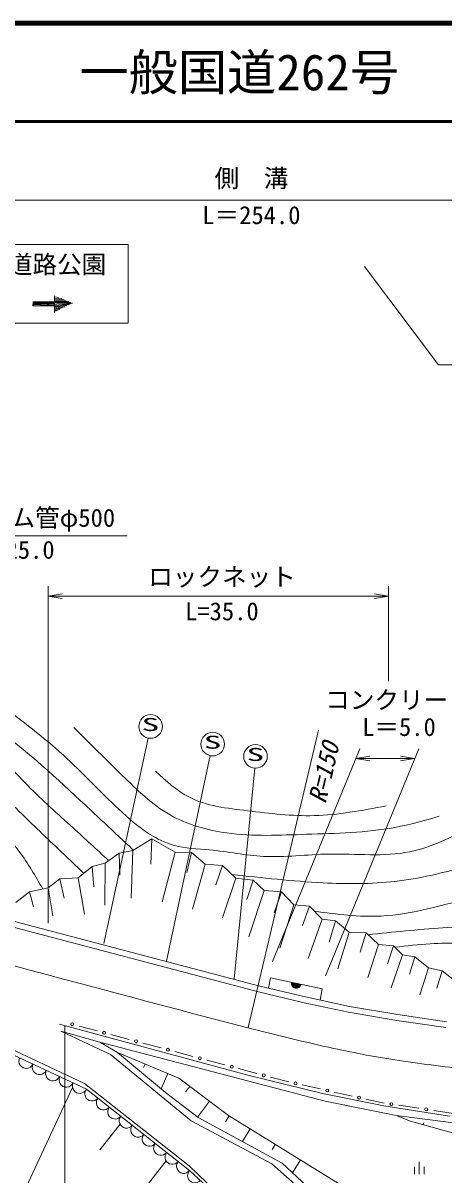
# Model space of a CAD drawing. Units: millimetres, scale not verified. Extents: x 40000 to 680000, y 20000 to 380000.
# Drawn here: x 210988 to 253787, y 262970 to 380000 of the extents above; entities that cross this region are included whole.
import ezdxf
from ezdxf.enums import TextEntityAlignment as Align

# ---------------------------------------------------------------- set-up
doc = ezdxf.new("R2010")
doc.units = ezdxf.units.MM
doc.header["$LTSCALE"] = 1000
for name, color, linetype, lineweight in [('M-BGD', 2, 'Continuous', 13), ('M-TTL', 7, 'Continuous', 13), ('M-TTL-FRAM', 7, 'Continuous', 13), ('M-TTL-LINE', 7, 'Continuous', 13), ('M-TTL-TXT', 7, 'Continuous', 13)]:
    doc.layers.add(name, color=color, linetype=linetype, lineweight=lineweight)
doc.styles.add('ＭＳ ゴシック', font='')
doc.styles.get('ＭＳ ゴシック').set_extended_font_data('MS Gothic')

# ---------------------------------------------------------------- blocks, each defined once
blk = doc.blocks.new('open_arrow')
at = {"color": 0, "linetype": 'Continuous', "lineweight": -2}
blk.add_lwpolyline([(7.5, 1.25), (0, 0), (7.5, -1.25)], dxfattribs=at)

msp = doc.modelspace()

# ---------------------------------------------------------------- linework, layer by layer
at = {"layer": 'M-BGD'}
msp.add_open_spline([(165152, 294986), (169838, 294013), (174524, 293041), (179192, 291993), (197547, 287873), (215624, 282580), (233858, 277928), (236755, 277188), (239657, 276465), (242580, 275830), (244780, 275352), (246991, 274924), (249216, 274588), (251704, 274211), (254208, 273949), (256700, 273599), (257967, 273422), (259231, 273221), (260495, 273021)], degree=3, knots=[0, 0, 0, 0, 1, 1, 1, 2, 2, 2, 3, 3, 3, 4, 4, 4, 5, 5, 5, 6, 6, 6, 6], dxfattribs=at)
at = {"layer": 'M-TTL', "color": 2, "lineweight": 140}
msp.add_line((680000, 380000), (40000, 380000), dxfattribs=at)
at = {"layer": 'M-TTL'}
for p, q in [((222152, 295933), (224088, 297107)), ((224088, 297107), (223978, 294537)), ((224088, 297107), (226468, 295774)), ((219327, 294663), (220755, 295679)), ((220755, 295679), (222152, 295933)), ((220755, 295679), (220819, 293426)), ((222152, 295933), (221993, 291077)), ((226468, 295774), (225135, 290728)), ((226468, 295774), (228118, 295743)), ((228118, 295743), (227642, 293711)), ((228118, 295743), (229515, 294537)), ((216598, 293172), (218026, 294314)), ((218026, 294314), (219327, 294663)), ((218026, 294314), (218185, 292251)), ((219327, 294663), (219295, 290379)), ((229515, 294537), (228214, 289966)), ((229515, 294537), (231261, 294410)), ((231261, 294410), (230594, 292442)), ((231261, 294410), (232625, 293108)), ((213551, 292156), (214725, 293045)), ((214725, 293045), (216598, 293172)), ((214725, 293045), (215169, 291077)), ((216598, 293172), (217232, 289458)), ((232625, 293108), (231261, 289078)), ((232625, 293108), (234403, 292918)), ((234403, 292918), (233736, 290950)), ((234403, 292918), (235513, 291871)), ((210250, 290664), (211647, 291744)), ((211647, 291744), (213551, 292156)), ((211647, 291744), (212059, 290220)), ((213551, 292156), (214027, 289300)), ((235513, 291871), (233958, 287173)), ((235513, 291871), (237259, 291744)), ((237259, 291744), (236529, 289617)), ((237259, 291744), (238528, 290411)), ((238528, 290411), (237100, 285999)), ((238528, 290411), (240115, 290284)), ((240115, 290284), (239417, 288316)), ((240115, 290284), (241417, 288951)), ((207703, 289373), (235063, 282152)), ((207543, 288794), (234917, 281570)), ((241417, 288951), (239988, 284952)), ((241417, 288951), (242750, 288792)), ((242750, 288792), (242115, 286634)), ((242750, 288792), (244146, 287649)), ((244146, 287649), (243004, 283904)), ((244146, 287649), (245860, 287554)), ((245860, 287554), (245257, 285618)), ((245860, 287554), (247129, 286380)), ((247129, 286380), (246050, 283047)), ((247129, 286380), (248653, 286253)), ((248653, 286253), (248050, 284412)), ((248653, 286253), (249573, 285333)), ((249573, 285333), (248431, 281968)), ((249573, 285333), (250811, 285142)), ((250811, 285142), (250271, 283365)), ((250811, 285142), (252207, 284000)), ((252207, 284000), (251319, 281270)), ((252207, 284000), (253604, 283714)), ((253604, 283714), (253064, 281937)), ((253604, 283714), (254842, 282730)), ((235063, 282152), (239697, 281052)), ((236142, 282988), (235934, 281945)), ((241388, 281897), (236142, 282988)), ((234917, 281570), (239564, 280466)), ((239697, 281052), (244176, 280086)), ((241207, 280726), (241388, 281897)), ((239564, 280466), (244063, 279497)), ((244176, 280086), (249081, 279256)), ((244063, 279497), (248988, 278663)), ((248988, 278663), (253970, 277946)), ((249081, 279256), (254043, 278542)), ((233846, 273100), (214702, 278297)), ((219877, 275201), (214835, 277583)), ((214835, 277583), (218783, 276445)), ((218540, 277604), (216687, 278098)), ((206728, 277222), (217235, 272254)), ((218783, 276445), (220607, 275415)), ((218783, 276445), (241704, 270462)), ((221783, 276740), (219930, 277234)), ((225027, 275876), (223173, 276370)), ((207923, 276135), (217432, 271693)), ((228074, 268485), (219877, 275201)), ((220607, 275415), (225477, 271360)), ((220607, 275415), (226829, 272798)), ((228270, 275012), (226416, 275506)), ((223395, 274243), (223239, 273874)), ((231513, 274149), (229660, 274642)), ((225045, 271720), (225699, 273273)), ((226829, 272798), (231893, 269000)), ((234756, 273285), (232903, 273778)), ((241422, 271256), (233846, 273100)), ((237999, 272421), (236146, 272914)), ((211092, 261285), (216023, 271840)), ((217235, 272254), (227874, 263886)), ((217432, 271693), (227923, 263411)), ((227940, 271965), (227520, 271405)), ((241230, 271705), (239384, 272114)), ((225477, 271360), (228803, 268807)), ((228727, 268848), (229940, 270465)), ((247658, 269982), (241422, 271256)), ((241704, 270462), (248919, 269013)), ((244460, 270989), (242614, 271398)), ((247691, 270273), (245845, 270682)), ((254363, 268943), (247658, 269982)), ((251227, 269749), (249206, 270048)), ((254763, 269225), (252742, 269525)), ((220852, 268132), (218797, 265520)), ((236292, 264108), (228074, 268485)), ((228803, 268807), (237321, 264172)), ((231950, 268965), (231586, 268374)), ((231893, 269000), (249402, 258205)), ((248919, 269013), (258628, 267780)), ((248919, 269013), (250394, 268450)), ((250394, 268450), (258601, 266144)), ((251678, 268089), (251731, 268274)), ((234078, 267653), (233286, 266368)), ((236633, 266077), (236304, 265542)), ((239187, 264503), (238381, 263195)), ((219065, 256157), (225546, 264396)), ((227874, 263886), (236776, 255428)), ((227923, 263411), (230111, 261382)), ((244810, 256577), (236292, 264108)), ((237321, 264172), (245368, 256748)), ((250780, 263789), (250780, 263039)), ((251280, 264289), (251280, 263039)), ((251780, 263039), (251780, 263789))]:
    msp.add_line(p, q, dxfattribs=at)
for centre in [(215992, 278283), (219235, 277419), (222478, 276555), (225721, 275691), (228965, 274827), (232208, 273963), (235451, 273100), (238691, 272267), (241922, 271551), (245152, 270836), (248449, 270161), (251985, 269637)]:
    msp.add_circle(centre, 150, dxfattribs=at)
for centre, radius, start, end in [((238765, 282442), 500, 168.25437, 348.25437), ((238765, 282442), 500, 168.25437, 348.25437), ((238765, 282442), 450, 168.25437, 348.25437), ((238765, 282442), 400, 168.25437, 348.25437), ((238765, 282442), 350, 168.25437, 348.25437), ((238765, 282442), 300, 168.25437, 348.25437), ((238765, 282442), 250, 168.25437, 348.25437), ((238765, 282442), 200, 168.25437, 348.25437), ((238765, 282442), 150, 168.25437, 348.25437), ((238765, 282442), 100, 168.25437, 348.25437), ((238765, 282442), 50, 168.25437, 348.25437), ((211319, 274549), 750, 154.96102, 334.96102), ((212677, 273914), 750, 154.96102, 334.96102), ((214036, 273279), 750, 154.96102, 334.96102), ((215394, 272645), 750, 154.96102, 334.96102), ((216753, 272010), 750, 154.96102, 334.96102), ((218015, 271233), 743, 141.71379, 321.71379), ((219181, 270313), 743, 141.71379, 321.71379), ((220346, 269392), 743, 141.71379, 321.71379), ((221512, 268472), 743, 141.71379, 321.71379), ((222678, 267552), 743, 141.71379, 321.71379), ((223843, 266632), 743, 141.71379, 321.71379), ((225009, 265712), 743, 141.71379, 321.71379), ((226175, 264792), 743, 141.71379, 321.71379), ((227341, 263871), 743, 141.71379, 321.71379), ((228470, 262904), 746, 137.15011, 317.15011)]:
    msp.add_arc(centre, radius, start, end, dxfattribs=at)
at = {"layer": 'M-TTL-FRAM'}
msp.add_open_spline([(208709, 310772), (210890, 309112), (213071, 307452), (215089, 305612), (217023, 303849), (218806, 301921), (220719, 300123), (221700, 299200), (222716, 298311), (223862, 297590), (224624, 297110), (225444, 296705), (226301, 296464), (227478, 296133), (228727, 296111), (229960, 295995), (231809, 295820), (233624, 295433), (235449, 295338), (237635, 295225), (239835, 295530), (242064, 295573), (244845, 295626), (247670, 295268), (250320, 295807), (252495, 296249), (254551, 297295), (256607, 298341)], degree=3, knots=[0, 0, 0, 0, 1, 1, 1, 2, 2, 2, 3, 3, 3, 4, 4, 4, 5, 5, 5, 6, 6, 6, 7, 7, 7, 8, 8, 8, 9, 9, 9, 9], dxfattribs=at)
at = {"layer": 'M-TTL-LINE', "lineweight": 50}
msp.add_line((40000, 370000), (680000, 370000), dxfattribs=at)
at = {"layer": 'M-TTL-LINE'}
for points, knots in [([(173190, 305806), (175670, 306627), (178150, 307448), (180602, 308324), (182449, 308983), (184280, 309674), (186142, 310342), (187620, 310873), (189117, 311389), (190652, 311588), (192611, 311841), (194630, 311578), (196622, 311416), (198289, 311281), (199936, 311217), (201604, 311029), (202914, 310882), (204237, 310657), (205426, 310127), (206232, 309769), (206976, 309270), (207703, 308753), (210969, 306430), (213894, 303735), (216808, 301022), (218098, 299822), (219385, 298618), (220673, 297415), (221188, 296934), (221703, 296453), (222217, 295973)], [0, 0, 0, 0, 1, 1, 1, 2, 2, 2, 3, 3, 3, 4, 4, 4, 5, 5, 5, 6, 6, 6, 7, 7, 7, 8, 8, 8, 9, 9, 9, 10, 10, 10, 10]), ([(174980, 303635), (176292, 304177), (177603, 304720), (178927, 305231), (180570, 305866), (182231, 306453), (183909, 306992), (184931, 307321), (185960, 307631), (187001, 307894), (188903, 308374), (190847, 308696), (192799, 308882), (195565, 309145), (198346, 309134), (201131, 308710), (202934, 308436), (204739, 307990), (206285, 307121), (208275, 306004), (209839, 304188), (211482, 302525), (212973, 301018), (214529, 299636), (216078, 298231), (217284, 297136), (218485, 296028), (219687, 294919)], [0, 0, 0, 0, 1, 1, 1, 2, 2, 2, 3, 3, 3, 4, 4, 4, 5, 5, 5, 6, 6, 6, 7, 7, 7, 8, 8, 8, 9, 9, 9, 9]), ([(216156, 308415), (217790, 306802), (219424, 305189), (221082, 303560), (222592, 302076), (224121, 300580), (225938, 299548), (227684, 298557), (229695, 297996), (231708, 297719), (234399, 297348), (237094, 297486), (239800, 297578), (242821, 297681), (245857, 297726), (248807, 298282), (250323, 298567), (251817, 298988), (253311, 299408)], [0, 0, 0, 0, 1, 1, 1, 2, 2, 2, 3, 3, 3, 4, 4, 4, 5, 5, 5, 6, 6, 6, 6]), ([(176703, 302087), (177856, 302544), (179008, 303001), (180172, 303427), (182200, 304170), (184264, 304817), (186357, 305360), (187914, 305764), (189487, 306110), (191081, 306305), (192178, 306439), (193285, 306502), (194388, 306520), (195934, 306545), (197474, 306482), (199027, 306305), (201070, 306072), (203137, 305642), (204911, 304673), (206201, 303968), (207337, 302978), (208433, 301967), (209887, 300626), (211273, 299248), (212685, 297887), (213864, 296750), (215062, 295626), (216250, 294494), (216554, 294204), (216858, 293913), (217161, 293623)], [0, 0, 0, 0, 1, 1, 1, 2, 2, 2, 3, 3, 3, 4, 4, 4, 5, 5, 5, 6, 6, 6, 7, 7, 7, 8, 8, 8, 9, 9, 9, 10, 10, 10, 10]), ([(179152, 300851), (180736, 301290), (182320, 301730), (183925, 302050), (185940, 302453), (187987, 302668), (190048, 302911), (192808, 303235), (195593, 303608), (198322, 303242), (201342, 302836), (204292, 301525), (206761, 299667), (208224, 298566), (209518, 297274), (210600, 295828), (211495, 294634), (212245, 293335), (212995, 292036)], [0, 0, 0, 0, 1, 1, 1, 2, 2, 2, 3, 3, 3, 4, 4, 4, 5, 5, 5, 6, 6, 6, 6]), ([(224460, 303982), (225531, 303002), (226601, 302023), (227838, 301378), (229618, 300449), (231742, 300215), (233819, 299971), (236108, 299702), (238339, 299422), (240574, 299478), (243011, 299540), (245452, 300001), (247893, 300463)], [0, 0, 0, 0, 1, 1, 1, 2, 2, 2, 3, 3, 3, 4, 4, 4, 4]), ([(240631, 289756), (242897, 289458), (245163, 289161), (247400, 289275), (250571, 289436), (253683, 290424), (256829, 291175), (259939, 291916), (263083, 292426), (266048, 293497), (268091, 294235), (270050, 295240), (272029, 296171), (273363, 296798), (274707, 297391), (276110, 297860), (277992, 298487), (279980, 298890), (281951, 298845), (283935, 298799), (285901, 298300), (287792, 297649), (289581, 297032), (291303, 296278), (292999, 295467), (294673, 294667), (296322, 293810), (297925, 292863), (299747, 291787), (301510, 290593), (303413, 289697), (304988, 288956), (306659, 288419), (308330, 287881)], [0, 0, 0, 0, 1, 1, 1, 2, 2, 2, 3, 3, 3, 4, 4, 4, 5, 5, 5, 6, 6, 6, 7, 7, 7, 8, 8, 8, 9, 9, 9, 10, 10, 10, 11, 11, 11, 11]), ([(232214, 293501), (235298, 293156), (238383, 292811), (241489, 292652), (243930, 292528), (246384, 292519), (248807, 292793), (251261, 293071), (253682, 293639), (256055, 294341), (259062, 295231), (261992, 296334), (264922, 297437)], [0, 0, 0, 0, 1, 1, 1, 2, 2, 2, 3, 3, 3, 4, 4, 4, 4]), ([(246062, 287368), (248594, 287641), (251126, 287914), (253663, 288078), (256283, 288248), (258909, 288302), (261544, 288290), (264344, 288276), (267154, 288189), (269918, 288501), (272668, 288811), (275373, 289517), (278081, 290189), (281008, 290916), (283938, 291604), (286947, 291808), (288900, 291940), (290887, 291869), (292788, 291456), (294979, 290980), (297058, 290051), (299121, 289134), (300642, 288458), (302155, 287788), (303624, 287023), (304192, 286727), (304753, 286418), (305313, 286108)], [0, 0, 0, 0, 1, 1, 1, 2, 2, 2, 3, 3, 3, 4, 4, 4, 5, 5, 5, 6, 6, 6, 7, 7, 7, 8, 8, 8, 9, 9, 9, 9]), ([(248803, 286103), (249999, 286245), (251196, 286387), (252396, 286460), (254503, 286587), (256621, 286500), (258729, 286178), (260521, 285905), (262305, 285463), (263866, 284560), (265021, 283892), (266053, 282973), (267244, 282449), (268548, 281875), (270042, 281775), (271535, 281674)], [0, 0, 0, 0, 1, 1, 1, 2, 2, 2, 3, 3, 3, 4, 4, 4, 5, 5, 5, 5])]:
    msp.add_open_spline(points, degree=3, knots=knots, dxfattribs=at)
at = {"layer": 'M-TTL-TXT'}
for p, q in [((110648, 362012), (356372, 362014)), ((194013, 357500), (221689, 357510)), ((221689, 357510), (221689, 349513)), ((253217, 345272), (245717, 355272)), ((214189, 352282), (214189, 350599)), ((212006, 351687), (212003, 351257)), ((214193, 351260), (212003, 351257)), ((214177, 351686), (212006, 351687)), ((214150, 351481), (212014, 351477)), ((212049, 351377), (216032, 351556)), ((214162, 351366), (212049, 351267)), ((214192, 351576), (212056, 351572)), ((214938, 351988), (214194, 352063)), ((215386, 351775), (214209, 351824)), ((215232, 351178), (214215, 351013)), ((215833, 351612), (214218, 351600)), ((215165, 351870), (214221, 351950)), ((215451, 351298), (214221, 351112)), ((215770, 351470), (214229, 351350)), ((214612, 352113), (214239, 352167)), ((215658, 351704), (214247, 351698)), ((215681, 351399), (214256, 351229)), ((214728, 350930), (214227, 350777)), ((214975, 351060), (214266, 350913)), ((214555, 350856), (214284, 350712)), ((194013, 349500), (221689, 349513)), ((255217, 345272), (253217, 345272)), ((202187, 327914), (221586, 327914)), ((213535, 288538), (213535, 322781)), ((248155, 313143), (248155, 322781)), ((213535, 321781), (248155, 321781)), ((233891, 277961), (241013, 308148)), ((219198, 286485), (223703, 307363)), ((225588, 284696), (230026, 305569)), ((236356, 284647), (245217, 306272)), ((241737, 283214), (251217, 306272)), ((232446, 282864), (234563, 304300)), ((244807, 305272), (250806, 305272)), ((215250, 278154), (215250, 238714))]:
    msp.add_line(p, q, dxfattribs=at)
for centre in [(223956, 308536), (230276, 306743), (234627, 305498)]:
    msp.add_circle(centre, 1200, dxfattribs=at)

# ---------------------------------------------------------------- block references
for p, xscale, yscale, rotation in [((216032, 351556), 242, 242, 182.6), ((248155, 321781), 193, 193, 180), ((250806, 305272), 193, 193, 180)]:
    msp.add_blockref('open_arrow', p, dxfattribs=dict(at, xscale=xscale, yscale=yscale, rotation=rotation))
at = {"layer": 'M-TTL-TXT', "xscale": 193, "yscale": 193}
for p in [(213535, 321781), (244807, 305272)]:
    msp.add_blockref('open_arrow', p, dxfattribs=at)

# ---------------------------------------------------------------- texts
at = {"layer": 'M-TTL-TXT', "style": 'ＭＳ ゴシック'}
msp.add_text('一般国道262号', height=3666, dxfattribs=at).set_placement((216734, 375000), align=Align.MIDDLE_LEFT)
for s, p in [('側\u3000溝', (230467, 362772)), ('L＝254.0', (229217, 359022)), ('古戦場道路公園', (201951, 354014)), ('ヒューム管φ500', (202217, 328272)), ('L＝25.0', (205467, 325022)), ('ロックネット', (223717, 322272)), ('L=35.0', (227467, 318772)), ('コンクリート', (241717, 309772)), ('L＝5.0', (245467, 307022))]:
    msp.add_text(s, height=1833, dxfattribs=at).set_placement(p, align=Align.BOTTOM_LEFT)
at = {"layer": 'M-TTL-TXT', "style": 'ＭＳ ゴシック', "width": 2}
for p in [(223037, 307674), (229357, 305880), (233709, 304635)]:
    msp.add_text('S', height=1320, dxfattribs=at).set_placement(p, align=Align.BOTTOM_LEFT)
at = {"layer": 'M-TTL-TXT', "style": 'ＭＳ ゴシック', "oblique": 15}
msp.add_text('R=150', height=1833, rotation=76.804, dxfattribs=at).set_placement((242284, 300482), align=Align.BOTTOM_LEFT)

doc.saveas('drawing.dxf')
